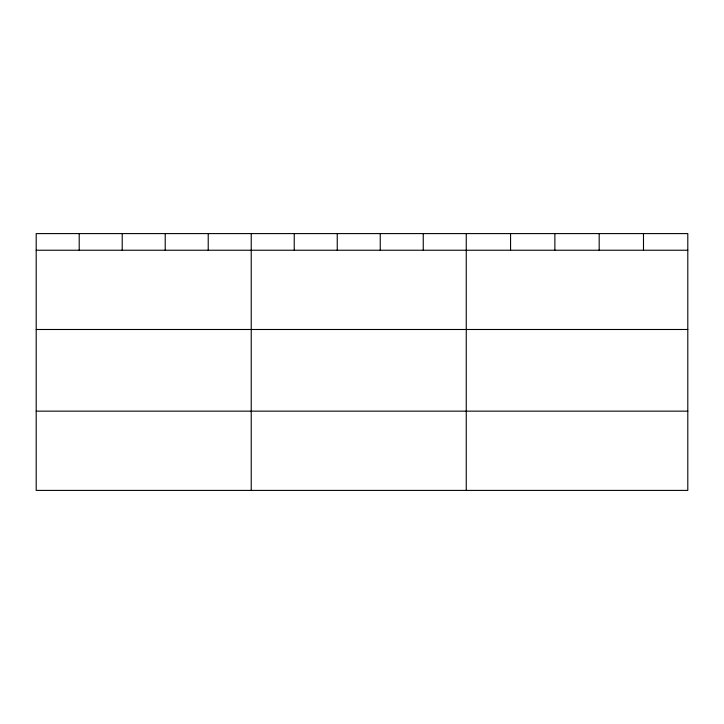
<?xml version="1.0" encoding="UTF-8"?>
<svg xmlns="http://www.w3.org/2000/svg" width="724" height="724" viewBox="0 0 724 724"><rect width="100%" height="100%" fill="white"/><g stroke="black" fill="none" stroke-linecap="round" stroke-linejoin="round"><path stroke-width="1.09" d="M687.8 329.492L687.8 233.59L36.2 233.59L36.2 490.41L687.8 490.41L687.8 329.492L36.2 329.492M36.2 250.233L687.8 250.233M36.2 411.151L687.8 411.151M643.491 233.59L643.491 250.233M599.182 233.59L599.182 250.233M554.874 233.59L554.874 250.233M510.565 233.59L510.565 250.233M466.256 233.59L466.256 490.41M423.25 233.59L423.25 250.233M380.245 233.59L380.245 250.233M337.239 233.59L337.239 250.233M294.234 233.59L294.234 250.233M251.228 233.59L251.228 490.41M208.222 233.59L208.222 250.233M165.217 233.59L165.217 250.233M122.211 233.59L122.211 250.233M79.206 233.59L79.206 250.233"/></g></svg>
